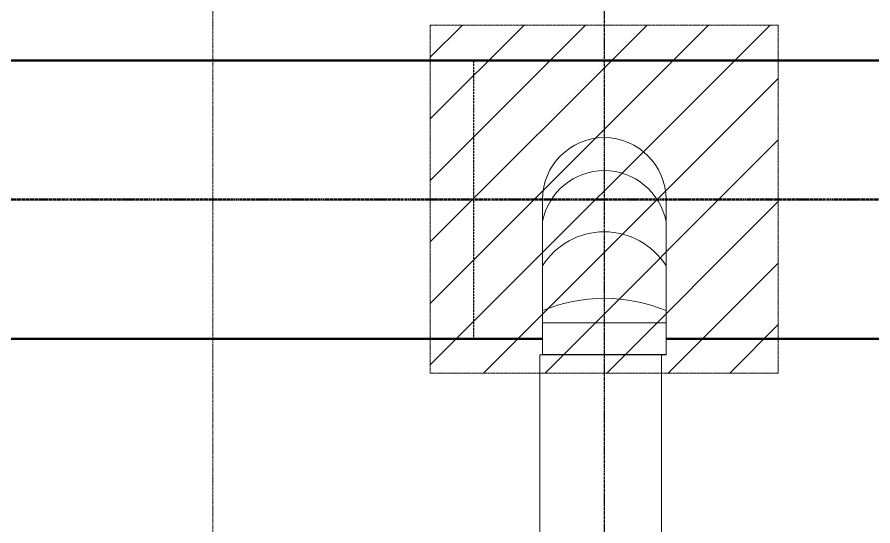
# Model space of a CAD drawing. Header units: inches. Extents: x 86328 to 235202, y 68629 to 184293.
# Drawn here: x 153877 to 158795, y 133997 to 136920 of the extents above; entities that cross this region are included whole.
import ezdxf

# ---------------------------------------------------------------- set-up
doc = ezdxf.new("R2010")
doc.units = ezdxf.units.IN
doc.header["$MEASUREMENT"] = 0
for name, pattern in [('CENTER', [2, 1.25, -0.25, 0.25, -0.25]), ('HIDDEN', [0.375, 0.25, -0.125]), ('PHANTOM2', [1.25, 0.625, -0.125, 0.125, -0.125, 0.125, -0.125])]:
    doc.linetypes.add(name, pattern=pattern)
doc.layers.add('.5', color=8, linetype='Continuous', lineweight=0)
doc.layers.add('DIM', color=251, linetype='Continuous', lineweight=0)
doc.layers.add('2', color=2, linetype='HIDDEN')
doc.layers.add('steel elbow 90deg', color=3, linetype='Continuous')

msp = doc.modelspace()

# ---------------------------------------------------------------- linework, layer by layer
at = {"layer": '.5', "color": 8, "linetype": 'CENTER', "ltscale": 10}
msp.add_line((155001.3, 116744.2), (155001.3, 148031.1), dxfattribs=at)
at = {"color": 8, "linetype": 'PHANTOM2', "ltscale": 20}
msp.add_line((157251.3, 146177.1), (157251.3, 122881.3), dxfattribs=at)
at = {"layer": '2', "color": 8}
msp.add_line((156501.3, 135072.7), (156501.3, 136672.7), dxfattribs=at)
at = {"layer": 'DIM', "color": 8, "linetype": 'HIDDEN', "ltscale": 7}
for p, q in [((156251.3, 136874.4), (158251.3, 136874.4)), ((156251.3, 134874.4), (156251.3, 136874.4)), ((158251.3, 136874.4), (158251.3, 134874.4)), ((158251.3, 134874.4), (156251.3, 134874.4))]:
    msp.add_line(p, q, dxfattribs=at)
at = {"layer": 'DIM', "color": 8, "linetype": 'Continuous'}
for p, q in [((156251.3, 136689), (156436.8, 136874.4)), ((156251.3, 136335.4), (156790.3, 136874.4)), ((156251.3, 135981.8), (157143.9, 136874.4)), ((156251.3, 135628.3), (157497.4, 136874.4)), ((156251.3, 135274.7), (157851, 136874.4)), ((156251.3, 134921.2), (158204.5, 136874.4)), ((156558.1, 134874.4), (158251.3, 136567.6)), ((156911.6, 134874.4), (158251.3, 136214.1)), ((157265.2, 134874.4), (158251.3, 135860.5)), ((157618.7, 134874.4), (158251.3, 135507)), ((157972.3, 134874.4), (158251.3, 135153.4))]:
    msp.add_line(p, q, dxfattribs=at)
at = {"layer": 'DIM', "color": 8, "lineweight": 50}
for p, q in [((150501.3, 136670.9), (168201.1, 136670.9)), ((153106.1, 135070.9), (156896.5, 135070.9)), ((157606.1, 135070.9), (161396.5, 135070.9))]:
    msp.add_line(p, q, dxfattribs=at)
at = {"layer": 'DIM', "color": 8, "linetype": 'PHANTOM2', "lineweight": 50, "ltscale": 20}
msp.add_line((191094.1, 135872.7), (150076.3, 135872.7), dxfattribs=at)
at = {"layer": 'DIM', "color": 8}
for p, q in [((156896.5, 135872.7), (156896.5, 134979.6)), ((157606.1, 135872.7), (157606.1, 134979.6)), ((157606.1, 135163.1), (156896.5, 135163.1))]:
    msp.add_line(p, q, dxfattribs=at)
at = {"layer": 'DIM', "color": 8, "linetype": 'Continuous', "ltscale": 10}
for p, q in [((156880.5, 134979.6), (156880.5, 133315.4)), ((157580.5, 134979.6), (157580.5, 133315.4))]:
    msp.add_line(p, q, dxfattribs=at)
msp.add_lwpolyline([(156880.5, 134979.6), (157580.5, 134979.6)], dxfattribs=at)
at = {"layer": 'DIM', "color": 8}
for centre, radius, start, end in [((157251.3, 135872.7), 354.8, 0, 180), ((157251.3, 135676.5), 361.4, 10.9356, 169.0644), ((157251.3, 135267.2), 419.5, 32.2536, 147.7464), ((157251.3, 134376.2), 928, 67.5215, 112.4785)]:
    msp.add_arc(centre, radius, start, end, dxfattribs=at)
at = {"layer": 'steel elbow 90deg', "color": 8}
msp.add_line((157606.1, 134979.6), (156896.5, 134979.6), dxfattribs=at)

doc.saveas('drawing.dxf')
